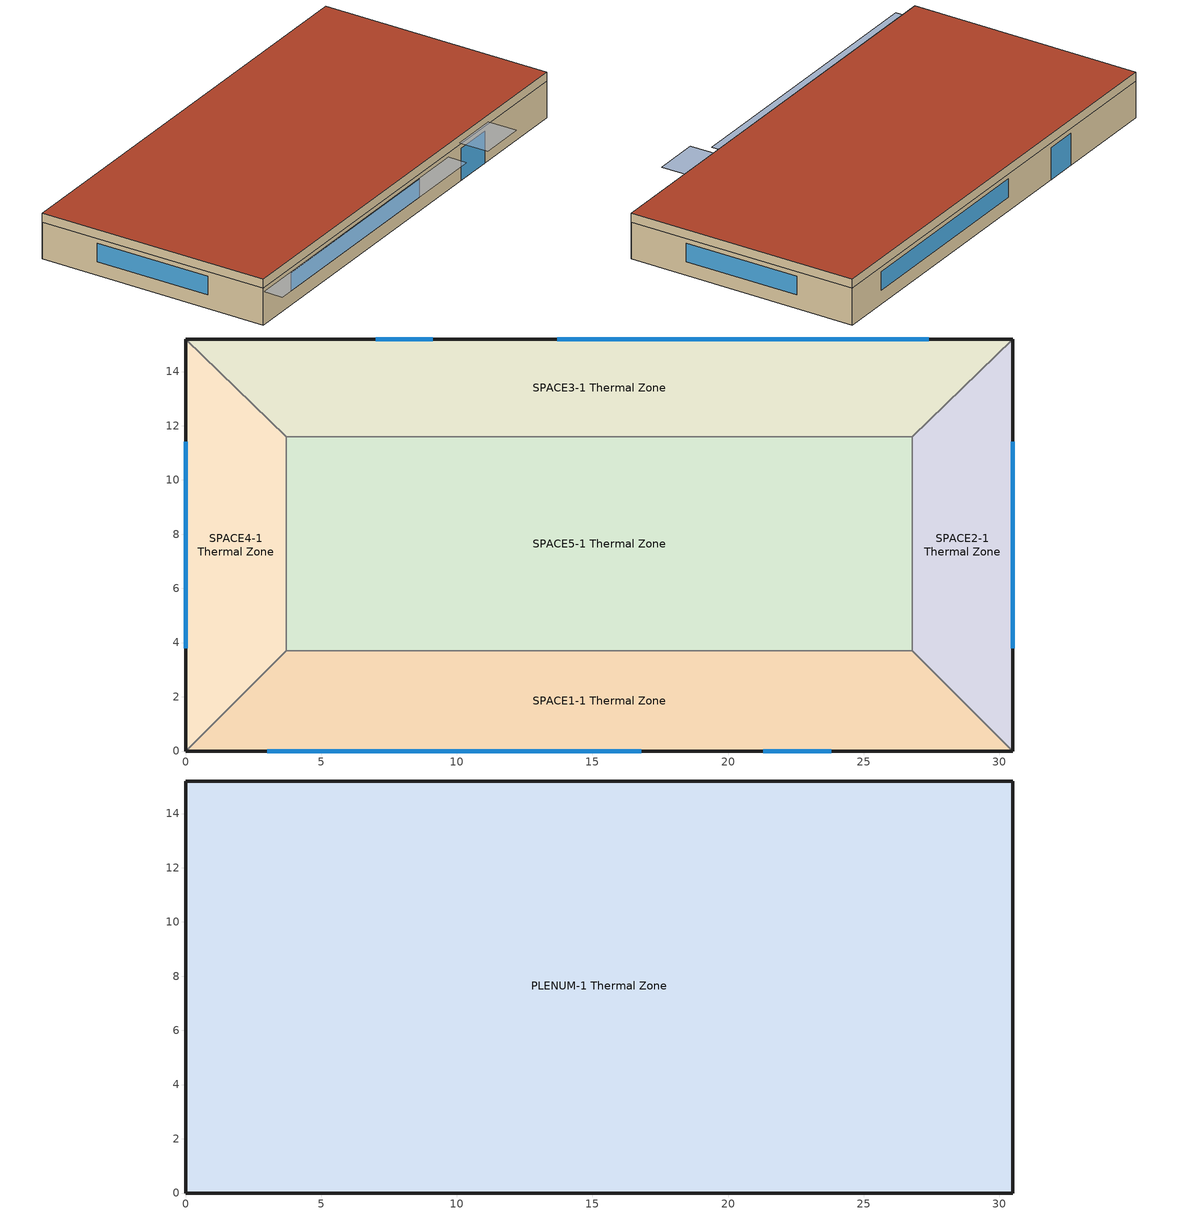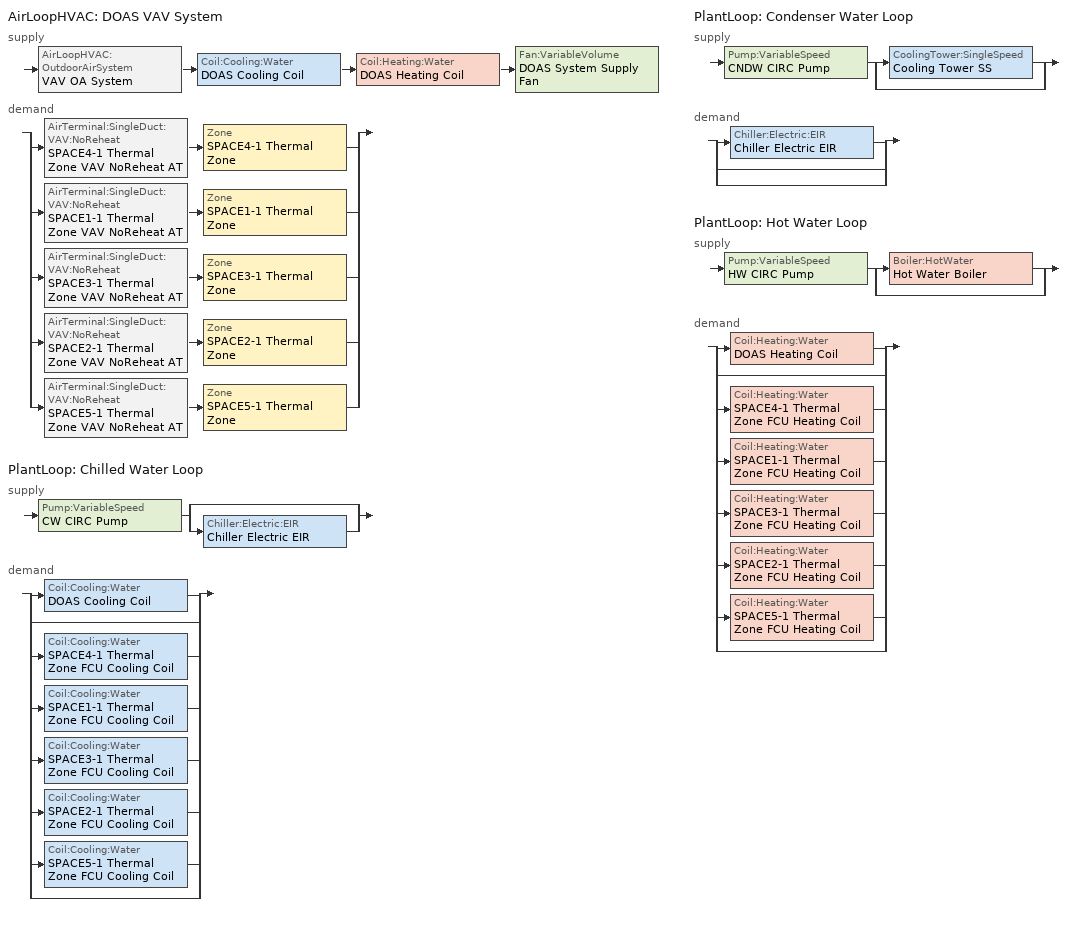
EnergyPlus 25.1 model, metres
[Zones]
SPACE3-1 Thermal Zone
 floor ground (FLOOR-SLAB-1): 30.5,15.2 26.8,11.6 3.7,11.6 0,15.2 z0
 wall outside (WALL-1): 30.5,15.2 0,15.2 z0:2.4
 wall to SPACE2-1 Thermal Zone (INT-WALL-1): 26.8,11.6 30.5,15.2 z0:2.4
 wall to SPACE4-1 Thermal Zone (INT-WALL-1): 0,15.2 3.7,11.6 z0:2.4
 wall to SPACE5-1 Thermal Zone (INT-WALL-1): 3.7,11.6 26.8,11.6 z0:2.4
 window (Sgl Grey 3mm): 9.1,15.2 7,15.2 z0:2.1
 window (Dbl Clr 3mm/13mm Air): 27.4,15.2 13.7,15.2 z0.9:2.1
SPACE1-1 Thermal Zone
 floor ground (FLOOR-SLAB-1): 26.8,3.7 30.5,0 0,0 3.7,3.7 z0
 wall outside (WALL-1): 0,0 30.5,0 z0:2.4
 wall to SPACE2-1 Thermal Zone (INT-WALL-1): 30.5,0 26.8,3.7 z0:2.4
 wall to SPACE4-1 Thermal Zone (INT-WALL-1): 3.7,3.7 0,0 z0:2.4
 wall to SPACE5-1 Thermal Zone (INT-WALL-1): 26.8,3.7 3.7,3.7 z0:2.4
 window (Sgl Grey 3mm): 21.3,0 23.8,0 z0:2.1
 window (Dbl Clr 3mm/13mm Air): 3,0 16.8,0 z0.9:2.1
SPACE2-1 Thermal Zone
 floor ground (FLOOR-SLAB-1): 30.5,15.2 30.5,0 26.8,3.7 26.8,11.6 z0
 wall outside (WALL-1): 30.5,0 30.5,15.2 z0:2.4
 wall to SPACE5-1 Thermal Zone (INT-WALL-1): 26.8,11.6 26.8,3.7 z0:2.4
 window (Dbl Clr 3mm/13mm Air): 30.5,3.8 30.5,11.4 z0.9:2.1
SPACE4-1 Thermal Zone
 floor ground (FLOOR-SLAB-1): 0,15.2 3.7,11.6 3.7,3.7 0,0 z0
 wall outside (WALL-1): 0,15.2 0,0 z0:2.4
 wall to SPACE5-1 Thermal Zone (INT-WALL-1): 3.7,3.7 3.7,11.6 z0:2.4
 window (Dbl Clr 3mm/13mm Air): 0,11.4 0,3.8 z0.9:2.1
SPACE5-1 Thermal Zone
 floor ground (FLOOR-SLAB-1): 26.8,11.6 26.8,3.7 3.7,3.7 3.7,11.6 z0
PLENUM-1 Thermal Zone
 floor to SPACE1-1 Thermal Zone (CLNG-1): 26.8,3.7 30.5,0 0,0 3.7,3.7 z2.4
 floor to SPACE2-1 Thermal Zone (CLNG-1): 30.5,15.2 30.5,0 26.8,3.7 26.8,11.6 z2.4
 floor to SPACE3-1 Thermal Zone (CLNG-1): 30.5,15.2 26.8,11.6 3.7,11.6 0,15.2 z2.4
 floor to SPACE4-1 Thermal Zone (CLNG-1): 0,15.2 3.7,11.6 3.7,3.7 0,0 z2.4
 floor to SPACE5-1 Thermal Zone (CLNG-1): 26.8,11.6 26.8,3.7 3.7,3.7 3.7,11.6 z2.4
 wall outside (WALL-1): 30.5,15.2 0,15.2 0,0 30.5,0 30.5,15.2 z2.4:3
 roof outside (ROOF-1): 30.5,0 30.5,15.2 0,15.2 0,0 z3
shading: 19.8,0 19.8,-1.3 0,-1.3 0,0 z2.2; 24.1,0 24.1,-2 21,-2 21,0 z2.6
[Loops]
AirLoopHVAC 'DOAS VAV System'
 supply: AirLoopHVAC:OutdoorAirSystem 'VAV OA System' > Coil:Cooling:Water 'DOAS Cooling Coil' > Coil:Heating:Water 'DOAS Heating Coil' > Fan:VariableVolume 'DOAS System Supply Fan'
 demand: split
  | AirTerminal:SingleDuct:VAV:NoReheat 'SPACE4-1 Thermal Zone VAV NoReheat AT' > Zone 'SPACE4-1 Thermal Zone'
  | AirTerminal:SingleDuct:VAV:NoReheat 'SPACE1-1 Thermal Zone VAV NoReheat AT' > Zone 'SPACE1-1 Thermal Zone'
  | AirTerminal:SingleDuct:VAV:NoReheat 'SPACE3-1 Thermal Zone VAV NoReheat AT' > Zone 'SPACE3-1 Thermal Zone'
  | AirTerminal:SingleDuct:VAV:NoReheat 'SPACE2-1 Thermal Zone VAV NoReheat AT' > Zone 'SPACE2-1 Thermal Zone'
  | AirTerminal:SingleDuct:VAV:NoReheat 'SPACE5-1 Thermal Zone VAV NoReheat AT' > Zone 'SPACE5-1 Thermal Zone'
PlantLoop 'Chilled Water Loop'
 supply: Pump:VariableSpeed 'CW CIRC Pump' > split
  | bypass
  | Chiller:Electric:EIR 'Chiller Electric EIR'
 demand: split
  | Coil:Cooling:Water 'DOAS Cooling Coil'
  | bypass
  | Coil:Cooling:Water 'SPACE4-1 Thermal Zone FCU Cooling Coil'
  | Coil:Cooling:Water 'SPACE1-1 Thermal Zone FCU Cooling Coil'
  | Coil:Cooling:Water 'SPACE3-1 Thermal Zone FCU Cooling Coil'
  | Coil:Cooling:Water 'SPACE2-1 Thermal Zone FCU Cooling Coil'
  | Coil:Cooling:Water 'SPACE5-1 Thermal Zone FCU Cooling Coil'
  | bypass
PlantLoop 'Condenser Water Loop'
 supply: Pump:VariableSpeed 'CNDW CIRC Pump' > split
  | CoolingTower:SingleSpeed 'Cooling Tower SS'
  | bypass
 demand: split
  | Chiller:Electric:EIR 'Chiller Electric EIR'
  | bypass
  | bypass
PlantLoop 'Hot Water Loop'
 supply: Pump:VariableSpeed 'HW CIRC Pump' > split
  | Boiler:HotWater 'Hot Water Boiler'
  | bypass
 demand: split
  | Coil:Heating:Water 'DOAS Heating Coil'
  | bypass
  | Coil:Heating:Water 'SPACE4-1 Thermal Zone FCU Heating Coil'
  | Coil:Heating:Water 'SPACE1-1 Thermal Zone FCU Heating Coil'
  | Coil:Heating:Water 'SPACE3-1 Thermal Zone FCU Heating Coil'
  | Coil:Heating:Water 'SPACE2-1 Thermal Zone FCU Heating Coil'
  | Coil:Heating:Water 'SPACE5-1 Thermal Zone FCU Heating Coil'
  | bypass
[Building]
Building: Loads convergence tolerance value=0.04; Maximum number of warmup days=25; Minimum number of warmup days=6; North axis=30; Solar distribution=FullExterior; Temperature convergence tolerance value=0.4; Terrain=City
[Site:Location]
Chicago Ohare Intl Ap: Elevation=201; Latitude=41.98; Longitude=-87.92; Time zone=-6
[SizingPeriod:DesignDay] Barometric pressure=99063; Day of month=21; Daylight saving time indicator=No; Dry bulb temperature range modifier type=DefaultMultipliers; Humidity condition type=WetBulb; Rain indicator=No; Snow indicator=No; Solar model indicator=ASHRAEClearSky
Name | Daily dry bulb temperature range | Day type | Maximum dry bulb temperature | Month | Sky clearness | Wetbulb or dewpoint at maximum dry bulb | Wind direction | Wind speed
CHICAGO_IL_USA Annual Cooling 1% Design Conditions DB/MCWB | 10.7 | SummerDesignDay | 31.5 | 7 | 1 | 23 | 230 | 5.3
CHICAGO_IL_USA Annual Heating 99% Design Conditions DB | 0 | WinterDesignDay | -17.3 | 1 | 0 | -17.3 | 270 | 4.9
[Construction]
CLNG-1: MAT-CLNG-1
Dbl Clr 3mm/13mm Air: CLEAR 3MM, AIR 13MM, CLEAR 3MM
FLOOR-SLAB-1: CC03
INT-WALL-1: GP02, AL21, GP02
ROOF-1: RG01, BR01, IN46, WD01
Sgl Grey 3mm: GREY 3MM
WALL-1: WD01, PW03, IN02, GP01
[Material] Thermal absorptance=0.9
Name | Conductivity | Density | Roughness | Solar absorptance | Specific heat | Thickness | Visible absorptance
BR01 | 0.162 | 1121 | VeryRough | 0.7 | 1464 | 0.0095 | 0.7
CC03 | 1.31 | 2243 | MediumRough | 0.65 | 837 | 0.1016 | 0.65
GP01 | 0.16 | 801 | MediumSmooth | 0.75 | 837 | 0.0127 | 0.75
GP02 | 0.16 | 801 | MediumSmooth | 0.75 | 837 | 0.0159 | 0.75
IN02 | 0.043 | 10 | Rough | 0.75 | 837 | 0.0901 | 0.75
IN46 | 0.023 | 24 | VeryRough | 0.5 | 1590 | 0.0762 | 0.5
PW03 | 0.115 | 545 | MediumSmooth | 0.78 | 1213 | 0.0127 | 0.78
RG01 | 1.442 | 881 | Rough | 0.65 | 1674 | 0.0127 | 0.65
WD01 | 0.115 | 513 | MediumSmooth | 0.78 | 1381 | 0.0191 | 0.78
[Material:AirGap]
AL21: Thermal resistance=0.157
[Material:NoMass]
MAT-CLNG-1: Roughness=Rough; Solar absorptance=0.65; Thermal absorptance=0.65; Thermal resistance=0.652259; Visible absorptance=0.65
[WindowMaterial:Gas]
AIR 13MM: Gas type=Air; Thickness=0.0127
[WindowMaterial:Glazing] Back side infrared hemispherical emissivity=0.84; Conductivity=0.9; Front side infrared hemispherical emissivity=0.84; Infrared transmittance at normal incidence=0; Optical data type=SpectralAverage; Thickness=0.003
Name | Back side solar reflectance at normal incidence | Back side visible reflectance at normal incidence | Front side solar reflectance at normal incidence | Front side visible reflectance at normal incidence | Solar transmittance at normal incidence | Visible transmittance at normal incidence
CLEAR 3MM | 0.075 | 0.081 | 0.075 | 0.081 | 0.837 | 0.898
GREY 3MM | 0.061 | 0.061 | 0.061 | 0.061 | 0.626 | 0.611
[AirLoopHVAC]
DOAS VAV System: Design supply air flow rate=Autosize
[AirTerminal:SingleDuct:VAV:NoReheat] Availability schedule=Always On Discrete; Constant minimum air flow fraction=Autosize; Maximum air flow rate=Autosize; Zone minimum air flow input method=Constant
SPACE1-1 Thermal Zone VAV NoReheat AT; SPACE2-1 Thermal Zone VAV NoReheat AT; SPACE3-1 Thermal Zone VAV NoReheat AT; SPACE4-1 Thermal Zone VAV NoReheat AT; SPACE5-1 Thermal Zone VAV NoReheat AT
[AvailabilityManager:Scheduled] Schedule=Always On Discrete
DOAS VAV System Availability Manager; VAV OA System Availability Manager
[Boiler:HotWater]
Hot Water Boiler: Boiler flow mode=ConstantFlow; Design water flow rate=Autosize; Efficiency curve temperature evaluation variable=LeavingBoiler; End use subcategory=General; Fuel type=NaturalGas; Maximum part load ratio=1; Minimum part load ratio=0; Nominal capacity=Autosize; Nominal thermal efficiency=0.8; Normalized boiler efficiency curve=Boiler Efficiency; On cycle parasitic electric load=0; Optimum part load ratio=1; Sizing factor=1; Water outlet upper temperature limit=99
[Chiller:Electric:EIR]
Chiller Electric EIR: Chiller flow mode=NotModulated; Condenser fan power ratio=0; Condenser type=WaterCooled; Cooling capacity function of temperature curve=Curve Biquadratic 3; Electric input to cooling output ratio function of part load ratio curve=Curve Quadratic 2; Electric input to cooling output ratio function of temperature curve=Curve Biquadratic 4; End use subcategory=General; Fraction of compressor electric consumption rejected by condenser=1; Leaving chilled water lower temperature limit=2; Maximum part load ratio=1; Minimum part load ratio=0.1; Minimum unloading ratio=0.2; Optimum part load ratio=1; Reference capacity=Autosize; Reference chilled water flow rate=Autosize; Reference condenser fluid flow rate=Autosize; Reference cop=5.5; Reference entering condenser fluid temperature=29.4; Reference leaving chilled water temperature=6.67; Sizing factor=1
[Coil:Cooling:Water] Availability schedule=Always On Discrete; Design air flow rate=Autosize; Design inlet air humidity ratio=Autosize; Design inlet air temperature=Autosize; Design inlet water temperature=Autosize; Design outlet air humidity ratio=Autosize; Design outlet air temperature=Autosize; Design water flow rate=Autosize; Heat exchanger configuration=CrossFlow; Type of analysis=SimpleAnalysis
DOAS Cooling Coil; SPACE1-1 Thermal Zone FCU Cooling Coil; SPACE2-1 Thermal Zone FCU Cooling Coil; SPACE3-1 Thermal Zone FCU Cooling Coil; SPACE4-1 Thermal Zone FCU Cooling Coil; SPACE5-1 Thermal Zone FCU Cooling Coil
[Coil:Heating:Water] Availability schedule=Always On Discrete; Maximum water flow rate=Autosize; Performance input method=UFactorTimesAreaAndDesignWaterFlowRate; Rated capacity=Autosize; Rated inlet air temperature=16.6; Rated inlet water temperature=82.2; Rated outlet air temperature=32.2; Rated outlet water temperature=71.1; Rated ratio for air and water convection=0.5; U factor times area value=Autosize
DOAS Heating Coil; SPACE1-1 Thermal Zone FCU Heating Coil; SPACE2-1 Thermal Zone FCU Heating Coil; SPACE3-1 Thermal Zone FCU Heating Coil; SPACE4-1 Thermal Zone FCU Heating Coil; SPACE5-1 Thermal Zone FCU Heating Coil
[Controller:MechanicalVentilation]
Controller Mechanical Ventilation 1: Availability schedule=Always On Discrete; Demand controlled ventilation=No; System outdoor air method=ZoneSum; Zone or zonelist name 1=SPACE1-1 Thermal Zone; Design specification outdoor air object name 1=SZ DSOA SPACE1-1; Design specification zone air distribution object name 1=SPACE1-1 Thermal Zone Design Spec Zone Air Dist; Zone or zonelist name 2=SPACE2-1 Thermal Zone; Design specification outdoor air object name 2=SZ DSOA SPACE2-1; Design specification zone air distribution object name 2=SPACE2-1 Thermal Zone Design Spec Zone Air Dist; Zone or zonelist name 3=SPACE3-1 Thermal Zone; Design specification outdoor air object name 3=SZ DSOA SPACE3-1; Design specification zone air distribution object name 3=SPACE3-1 Thermal Zone Design Spec Zone Air Dist; Zone or zonelist name 4=SPACE4-1 Thermal Zone; Design specification outdoor air object name 4=SZ DSOA SPACE4-1; Design specification zone air distribution object name 4=SPACE4-1 Thermal Zone Design Spec Zone Air Dist; Zone or zonelist name 5=SPACE5-1 Thermal Zone; Design specification outdoor air object name 5=SZ DSOA SPACE5-1; Design specification zone air distribution object name 5=SPACE5-1 Thermal Zone Design Spec Zone Air Dist
[Controller:OutdoorAir]
Controller Outdoor Air: Control high indoor humidity based on outdoor humidity ratio=Yes; Economizer control action type=ModulateFlow; Economizer control type=NoEconomizer; Economizer maximum limit dry bulb temperature=28; Economizer maximum limit enthalpy=64000; Economizer minimum limit dry bulb temperature=-100; Heat recovery bypass control type=BypassWhenWithinEconomizerLimits; High humidity control=No; Lockout type=NoLockout; Maximum outdoor air flow rate=Autosize; Mechanical ventilation controller=Controller Mechanical Ventilation 1; Minimum limit type=FixedMinimum; Minimum outdoor air flow rate=0
[Controller:WaterCoil] Actuator variable=Flow; Controller convergence tolerance=Autosize; Maximum actuated flow=Autosize; Minimum actuated flow=0
Name | Action | Control variable
Controller Water Coil 1 | Normal | Temperature
Controller Water Coil 2 | Reverse | TemperatureAndHumidityRatio
[CoolingTower:SingleSpeed]
Cooling Tower SS: Basin heater capacity=0; Basin heater setpoint temperature=2; Blowdown calculation mode=ConcentrationRatio; Blowdown concentration ratio=3; Capacity control=FanCycling; Cell control=MinimalCell; Cell maximum water flow rate fraction=2.5; Cell minimum water flow rate fraction=0.33; Design air flow rate=Autosize; Design approach temperature=Autosize; Design fan power=Autosize; Design inlet air dry bulb temperature=25.6; Design inlet air wet bulb temperature=25.6; Design range temperature=Autosize; Design u factor times area value=Autosize; Design water flow rate=Autosize; Drift loss percent=0.008; End use subcategory=General; Evaporation loss factor=0.2; Evaporation loss mode=LossFactor; Free convection capacity=0; Free convection nominal capacity sizing factor=0.1; Free convection regime air flow rate=Autocalculate; Free convection regime air flow rate sizing factor=0.1; Free convection regime u factor times area value=Autocalculate; Free convection u factor times area value sizing factor=0.1; Heat rejection capacity and nominal capacity sizing ratio=1.25; Number of cells=1; Performance input method=UFactorTimesAreaAndDesignWaterFlowRate; Sizing factor=1
[DesignSpecification:OutdoorAir] Outdoor air flow air changes per hour=0; Outdoor air flow per person=0.00944; Outdoor air flow per zone=0; Outdoor air flow per zone floor area=0; Outdoor air method=Sum
SZ DSOA SPACE1-1; SZ DSOA SPACE2-1; SZ DSOA SPACE3-1; SZ DSOA SPACE4-1; SZ DSOA SPACE5-1
[DesignSpecification:ZoneAirDistribution] Zone air distribution effectiveness in cooling mode=1; Zone air distribution effectiveness in heating mode=1
SPACE1-1 Thermal Zone Design Spec Zone Air Dist; SPACE2-1 Thermal Zone Design Spec Zone Air Dist; SPACE3-1 Thermal Zone Design Spec Zone Air Dist; SPACE4-1 Thermal Zone Design Spec Zone Air Dist; SPACE5-1 Thermal Zone Design Spec Zone Air Dist
[ElectricEquipment] Design level calculation method=EquipmentLevel; Fraction latent=0; Fraction lost=0; Fraction radiant=0.3; Schedule=EQUIP-1
Name | Design level | Zone or zonelist or space or spacelist
SPACE1-1 ElecEq 1 | 1056 | SPACE1-1 Thermal Zone
SPACE2-1 ElecEq 1 | 456 | SPACE2-1 Thermal Zone
SPACE3-1 ElecEq 1 | 1056 | SPACE3-1 Thermal Zone
SPACE4-1 ElecEq 1 | 456 | SPACE4-1 Thermal Zone
SPACE5-1 ElecEq 1 | 1976 | SPACE5-1 Thermal Zone
[Fan:OnOff] Availability schedule=Always On Discrete; End use subcategory=General; Fan total efficiency=0.6; Maximum flow rate=Autosize; Motor efficiency=0.8; Motor in airstream fraction=1; Pressure rise=300
Name | Fan efficiency ratio function of speed ratio curve | Fan power ratio function of speed ratio curve
SPACE1-1 Thermal Zone FCU Supply Fan | Fan On Off Efficiency Curve 1 | Fan On Off Power Curve 1
SPACE2-1 Thermal Zone FCU Supply Fan | Fan On Off Efficiency Curve 3 | Fan On Off Power Curve 3
SPACE3-1 Thermal Zone FCU Supply Fan | Fan On Off Efficiency Curve 2 | Fan On Off Power Curve 2
SPACE4-1 Thermal Zone FCU Supply Fan | Fan On Off Efficiency Curve | Fan On Off Power Curve
SPACE5-1 Thermal Zone FCU Supply Fan | Fan On Off Efficiency Curve 4 | Fan On Off Power Curve 4
[Fan:VariableVolume]
DOAS System Supply Fan: Availability schedule=Always On Discrete; End use subcategory=General; Fan power coefficient 1=0.0407599; Fan power coefficient 2=0.088045; Fan power coefficient 3=-0.0729261; Fan power coefficient 4=0.94374; Fan power coefficient 5=0; Fan power minimum air flow rate=0; Fan power minimum flow fraction=0; Fan power minimum flow rate input method=FixedFlowRate; Fan total efficiency=0.6045; Maximum flow rate=Autosize; Motor efficiency=0.93; Motor in airstream fraction=1; Pressure rise=1017.592
[HeatExchanger:AirToAir:SensibleAndLatent]
HeatRecoveryHEX 1: Availability schedule=Always On Discrete; Economizer lockout=Yes; Frost control type=None; Heat exchanger type=Plate; Latent effectiveness at 100 cooling air flow=0.68; Latent effectiveness at 100 heating air flow=0.68; Latent effectiveness of cooling air flow curve=LatEffectivenessTable; Latent effectiveness of heating air flow curve=LatEffectivenessTable; Nominal electric power=0; Nominal supply air flow rate=Autosize; Sensible effectiveness at 100 cooling air flow=0.76; Sensible effectiveness at 100 heating air flow=0.76; Sensible effectiveness of cooling air flow curve=SenEffectivenessTable; Sensible effectiveness of heating air flow curve=SenEffectivenessTable; Supply air outlet temperature control=Yes; Threshold temperature=1.7
[Lights] Design level calculation method=LightingLevel; End use subcategory=GeneralLights; Fraction radiant=0.59; Fraction replaceable=0; Fraction visible=0.2; Return air fraction=0; Schedule=LIGHTS-1
Name | Lighting level | Zone or zonelist or space or spacelist
SPACE1-1 Lights 1 | 1584 | SPACE1-1 Thermal Zone
SPACE2-1 Lights 1 | 684 | SPACE2-1 Thermal Zone
SPACE3-1 Lights 1 | 1584 | SPACE3-1 Thermal Zone
SPACE4-1 Lights 1 | 684 | SPACE4-1 Thermal Zone
SPACE5-1 Lights 1 | 2964 | SPACE5-1 Thermal Zone
[People] Activity level schedule=ActSchd; Fraction radiant=0.3; Number of people calculation method=People; Number of people schedule=OCCUPY-1
Name | Number of people | Zone or zonelist or space or spacelist
SPACE1-1 People 1 | 11 | SPACE1-1 Thermal Zone
SPACE2-1 People 1 | 5 | SPACE2-1 Thermal Zone
SPACE3-1 People 1 | 11 | SPACE3-1 Thermal Zone
SPACE4-1 People 1 | 5 | SPACE4-1 Thermal Zone
SPACE5-1 People 1 | 20 | SPACE5-1 Thermal Zone
[PlantEquipmentList]
Chilled Water Loop Cooling Equipment List: Chiller Electric EIR, Chiller:Electric:EIR
Condenser Water Loop Cooling Equipment List: Cooling Tower SS, CoolingTower:SingleSpeed
Hot Water Loop Heating Equipment List: Hot Water Boiler, Boiler:HotWater
[PlantEquipmentOperation:CoolingLoad] Load range 1 lower limit=0; Load range 1 upper limit=1000000000
Name | Range 1 equipment list
Chilled Water Loop Cooling Operation Scheme | Chilled Water Loop Cooling Equipment List
Condenser Water Loop Cooling Operation Scheme | Condenser Water Loop Cooling Equipment List
[PlantEquipmentOperation:HeatingLoad]
Hot Water Loop Heating Operation Scheme: Load range 1 lower limit=0; Load range 1 upper limit=1000000000; Range 1 equipment list=Hot Water Loop Heating Equipment List
[PlantEquipmentOperationSchemes] Control scheme 1 schedule=Always On Discrete
Name | Control scheme 1
Chilled Water Loop Operation Schemes | Chilled Water Loop Cooling Operation Scheme
Condenser Water Loop Operation Schemes | Condenser Water Loop Cooling Operation Scheme
Hot Water Loop Operation Schemes | Hot Water Loop Heating Operation Scheme
[PlantLoop] Fluid type=Water; Load distribution scheme=Optimal; Maximum loop flow rate=Autosize; Maximum loop temperature=100; Minimum loop flow rate=0; Minimum loop temperature=0; Plant loop demand calculation scheme=SingleSetpoint; Plant loop volume=Autocalculate
Name | Plant equipment operation scheme
Chilled Water Loop | Chilled Water Loop Operation Schemes
Condenser Water Loop | Condenser Water Loop Operation Schemes
Hot Water Loop | Hot Water Loop Operation Schemes
[Pump:VariableSpeed] Design electric power per unit flow rate=348701.1; Design maximum flow rate=Autosize; Design minimum flow rate=0; Design minimum flow rate fraction=0; Design power consumption=Autosize; Design power sizing method=PowerPerFlowPerPressure; Design pump head=179352; Design shaft power per unit flow rate per unit head=1.28205; End use subcategory=General; Fraction of motor inefficiencies to fluid stream=0; Motor efficiency=0.9; Pump control type=Intermittent; Skin loss radiative fraction=0.5; Coefficient 1 of the part load performance curve=0; Coefficient 2 of the part load performance curve=1; Coefficient 3 of the part load performance curve=0; Coefficient 4 of the part load performance curve=0
CNDW CIRC Pump; CW CIRC Pump; HW CIRC Pump
[SetpointManager:FollowOutdoorAirTemperature] Control variable=Temperature; Reference temperature type=OutdoorAirWetBulb
Name | Maximum setpoint temperature | Minimum setpoint temperature | Offset temperature difference
Condenser OAFollow SPManager | 80 | 6 | 1.5
SPM Follow OAT | 23.9 | 21.1 | 0
[SetpointManager:MixedAir] Control variable=Temperature
Node 8 OS Default SPM; Node 9 OS Default SPM; Node 11 OS Default SPM; Node 12 OS Default SPM
[SetpointManager:MultiZone:Humidity:Maximum]
Max Mzone HR setpoint: Hvac air loop=DOAS VAV System; Maximum setpoint humidity ratio=0.0095; Minimum setpoint humidity ratio=0.003; Setpoint node or nodelist=DeHumidifierOutlet Node
[SetpointManager:Scheduled] Control variable=Temperature
Name | Schedule
ChilledWaterLoop Schedule SPManager | Chilled_Water_Temperature
HotWaterLoop Schedule SPManager | Hot_Water_Temperature
[Sizing:Plant] Coincident sizing factor mode=None; Sizing option=NonCoincident; Zone timesteps in averaging window=1
Name | Design loop exit temperature | Loop design temperature difference | Loop type
Chilled Water Loop | 6.7 | 5 | Cooling
Condenser Water Loop | 29.5 | 5 | Condenser
Hot Water Loop | 82 | 11 | Heating
[Sizing:System]
DOAS VAV System: 100 outdoor air in cooling=Yes; 100 outdoor air in heating=Yes; Central cooling capacity control method=OnOff; Central cooling design supply air humidity ratio=0.0085; Central cooling design supply air temperature=12.8; Central heating design supply air humidity ratio=0.008; Central heating design supply air temperature=16.7; Central heating maximum system air flow ratio=0.3; Cooling design capacity=Autosize; Cooling design capacity method=CoolingDesignCapacity; Cooling design capacity per floor area=234.7; Cooling fraction of autosized cooling supply air flow rate=1; Cooling supply air flow rate=0; Cooling supply air flow rate method=DesignDay; Cooling supply air flow rate per floor area=0.00996765; Cooling supply air flow rate per unit cooling capacity=3.94755e-05; Design outdoor air flow rate=Autosize; Fraction of autosized cooling design capacity=1; Fraction of autosized heating design capacity=1; Heating design capacity=Autosize; Heating design capacity method=HeatingDesignCapacity; Heating design capacity per floor area=157; Heating fraction of autosized cooling supply air flow rate=1; Heating fraction of autosized heating supply air flow rate=1; Heating supply air flow rate=0; Heating supply air flow rate method=DesignDay; Heating supply air flow rate per floor area=0.00996765; Heating supply air flow rate per unit heating capacity=3.15882e-05; Precool design humidity ratio=0.008; Precool design temperature=12.8; Preheat design humidity ratio=0.008; Preheat design temperature=7; System outdoor air method=ZoneSum; Type of load to size on=Sensible; Type of zone sum to use=NonCoincident; Zone maximum outdoor air fraction=1
[Sizing:Zone] Account for dedicated outdoor air system=Yes; Cooling design air flow method=DesignDay; Cooling design air flow rate=0; Cooling minimum air flow=0; Cooling minimum air flow fraction=0; Cooling minimum air flow per zone floor area=0.000762; Dedicated outdoor air high setpoint temperature for design=23.9; Dedicated outdoor air low setpoint temperature for design=21.1; Dedicated outdoor air system control strategy=NeutralSupplyAir; Heating design air flow method=DesignDay; Heating design air flow rate=0; Heating maximum air flow=0.141576; Heating maximum air flow fraction=0; Heating maximum air flow per zone floor area=0.002032; Zone cooling design supply air humidity ratio=0.0085; Zone cooling design supply air temperature=12.8; Zone cooling design supply air temperature difference=11.11; Zone cooling design supply air temperature input method=SupplyAirTemperature; Zone heating design supply air humidity ratio=0.008; Zone heating design supply air temperature=50; Zone heating design supply air temperature difference=11.11; Zone heating design supply air temperature input method=SupplyAirTemperature
Name | Design specification outdoor air object | Design specification zone air distribution object
SPACE1-1 Thermal Zone | SZ DSOA SPACE1-1 | SPACE1-1 Thermal Zone Design Spec Zone Air Dist
SPACE2-1 Thermal Zone | SZ DSOA SPACE2-1 | SPACE2-1 Thermal Zone Design Spec Zone Air Dist
SPACE3-1 Thermal Zone | SZ DSOA SPACE3-1 | SPACE3-1 Thermal Zone Design Spec Zone Air Dist
SPACE4-1 Thermal Zone | SZ DSOA SPACE4-1 | SPACE4-1 Thermal Zone Design Spec Zone Air Dist
SPACE5-1 Thermal Zone | SZ DSOA SPACE5-1 | SPACE5-1 Thermal Zone Design Spec Zone Air Dist
[ThermostatSetpoint:DualSetpoint] Cooling setpoint temperature schedule=Clg-SetP-Sch; Heating setpoint temperature schedule=Htg-SetP-Sch
{6b5ec96d-bccd-45b7-8936-6ef68acc6b2f}; {bea2f2b9-2b98-445e-ba0d-cc8c90f00bc1}; {d799f115-af73-4624-998c-9e81dbbb2327}; {dca11545-a240-4366-b6d7-503339d1cdfa}; {ef646519-79bc-4440-b55a-26d91f0715a9}
[Zone] Multiplier=1
Name | Ceiling height | Volume
PLENUM-1 Thermal Zone | 0.6096 | 283.2
SPACE1-1 Thermal Zone; SPACE3-1 Thermal Zone | 2.4384 | 239.247
SPACE2-1 Thermal Zone; SPACE4-1 Thermal Zone | 2.4384 | 103.311
SPACE5-1 Thermal Zone | 2.4384 | 447.683
[ZoneControl:Thermostat]
Name | Zone or zonelist | Control 1 | Control type schedule
SPACE1-1 Thermal Zone Thermostat | SPACE1-1 Thermal Zone | {6b5ec96d-bccd-45b7-8936-6ef68acc6b2f} | SPACE1-1 Thermal Zone Thermostat Schedule
SPACE2-1 Thermal Zone Thermostat | SPACE2-1 Thermal Zone | {d799f115-af73-4624-998c-9e81dbbb2327} | SPACE2-1 Thermal Zone Thermostat Schedule
SPACE3-1 Thermal Zone Thermostat | SPACE3-1 Thermal Zone | {bea2f2b9-2b98-445e-ba0d-cc8c90f00bc1} | SPACE3-1 Thermal Zone Thermostat Schedule
SPACE4-1 Thermal Zone Thermostat | SPACE4-1 Thermal Zone | {ef646519-79bc-4440-b55a-26d91f0715a9} | SPACE4-1 Thermal Zone Thermostat Schedule
SPACE5-1 Thermal Zone Thermostat | SPACE5-1 Thermal Zone | {dca11545-a240-4366-b6d7-503339d1cdfa} | SPACE5-1 Thermal Zone Thermostat Schedule
[Zone equipment]
SPACE1-1 Thermal Zone: SPACE1-1 Thermal Zone VAV NoReheat AT, SPACE1-1 Thermal Zone Fan Coil Unit
SPACE2-1 Thermal Zone: SPACE2-1 Thermal Zone VAV NoReheat AT, SPACE2-1 Thermal Zone Fan Coil Unit
SPACE3-1 Thermal Zone: SPACE3-1 Thermal Zone VAV NoReheat AT, SPACE3-1 Thermal Zone Fan Coil Unit
SPACE4-1 Thermal Zone: SPACE4-1 Thermal Zone VAV NoReheat AT, SPACE4-1 Thermal Zone Fan Coil Unit
SPACE5-1 Thermal Zone: SPACE5-1 Thermal Zone VAV NoReheat AT, SPACE5-1 Thermal Zone Fan Coil Unit
[ZoneHVAC:FourPipeFanCoil] Availability schedule=Always On Discrete; Capacity control method=CyclingFan; Cooling convergence tolerance=0.001; Heating convergence tolerance=0.001; Low speed supply air flow ratio=0.33; Maximum cold water flow rate=Autosize; Maximum hot water flow rate=Autosize; Maximum outdoor air flow rate=0; Maximum supply air flow rate=Autosize; Medium speed supply air flow ratio=0.66; Minimum cold water flow rate=0; Minimum hot water flow rate=0
Name | Cooling coil | Heating coil | Supply air fan
SPACE1-1 Thermal Zone Fan Coil Unit | SPACE1-1 Thermal Zone FCU Cooling Coil | SPACE1-1 Thermal Zone FCU Heating Coil | SPACE1-1 Thermal Zone FCU Supply Fan
SPACE2-1 Thermal Zone Fan Coil Unit | SPACE2-1 Thermal Zone FCU Cooling Coil | SPACE2-1 Thermal Zone FCU Heating Coil | SPACE2-1 Thermal Zone FCU Supply Fan
SPACE3-1 Thermal Zone Fan Coil Unit | SPACE3-1 Thermal Zone FCU Cooling Coil | SPACE3-1 Thermal Zone FCU Heating Coil | SPACE3-1 Thermal Zone FCU Supply Fan
SPACE4-1 Thermal Zone Fan Coil Unit | SPACE4-1 Thermal Zone FCU Cooling Coil | SPACE4-1 Thermal Zone FCU Heating Coil | SPACE4-1 Thermal Zone FCU Supply Fan
SPACE5-1 Thermal Zone Fan Coil Unit | SPACE5-1 Thermal Zone FCU Cooling Coil | SPACE5-1 Thermal Zone FCU Heating Coil | SPACE5-1 Thermal Zone FCU Supply Fan
[ZoneInfiltration:DesignFlowRate] Constant term coefficient=0; Design flow rate calculation method=Flow/Zone; Schedule=INFIL-SCH; Temperature term coefficient=0; Velocity squared term coefficient=0; Velocity term coefficient=0.2237
Name | Design flow rate | Zone or zonelist or space or spacelist
SPACE1-1 Infil 1 | 0.0167 | SPACE1-1 Thermal Zone
SPACE2-1 Infil 1 | 0.00717 | SPACE2-1 Thermal Zone
SPACE3-1 Infil 1 | 0.0167 | SPACE3-1 Thermal Zone
SPACE4-1 Infil 1 | 0.00717 | SPACE4-1 Thermal Zone
SPACE5-1 Infil 1 | 0.031089 | SPACE5-1 Thermal Zone
[Curve:Biquadratic] Maximum value of x=10; Maximum value of y=35; Minimum value of x=5; Minimum value of y=24
Name | Coefficient1 constant | Coefficient2 x | Coefficient3 x 2 | Coefficient4 y | Coefficient5 y 2 | Coefficient6 x y
Curve Biquadratic 3 | 0.507883 | 0.145228 | -0.00625644 | -0.0011178 | -0.0001296 | -0.00028188
Curve Biquadratic 4 | 1.03076 | -0.103536 | 0.00710208 | 0.0093186 | 0.00031752 | -0.00104328
[Curve:Cubic] Maximum value of x=1; Minimum value of x=0; Coefficient4 x 3=0
Name | Input unit type for x | Maximum curve output | Minimum curve output | Output unit type | Coefficient1 constant | Coefficient2 x | Coefficient3 x 2
Boiler Efficiency | Dimensionless | 1 | 0 | Dimensionless | 0.97 | 0.0633 | -0.0333
Fan On Off Efficiency Curve; Fan On Off Efficiency Curve 1; Fan On Off Efficiency Curve 2; Fan On Off Efficiency Curve 3; Fan On Off Efficiency Curve 4 |  |  |  |  | 1 | 0 | 0
[Curve:Exponent] Maximum value of x=1; Minimum value of x=0; Coefficient1 constant=1; Coefficient2 constant=0; Coefficient3 constant=0
Fan On Off Power Curve; Fan On Off Power Curve 1; Fan On Off Power Curve 2; Fan On Off Power Curve 3; Fan On Off Power Curve 4
[Curve:Quadratic]
Curve Quadratic 2: Maximum value of x=1; Minimum value of x=0; Coefficient1 constant=0.0636912; Coefficient2 x=0.584888; Coefficient3 x 2=0.352803
[Schedule:Compact]
ActSchd: Through: 12/31, For: AllDays, Until: 24:00, 117.24
Clg-SetP-Sch: Through: 12/31, For: WeekDays CustomDay1 CustomDay2, Until: 6:00, 32, Until: 7:00, 26, Until: 18:00, 24, Until: 21:00, 26, Until: 24:00, 32, For: WeekEnds Holiday, Until: 24:00, 32, For: SummerDesignDay, Until: 24:00, 24, For: WinterDesignDay, Until: 24:00, 32
EQUIP-1: Through: 12/31, For: WeekDays SummerDesignDay CustomDay1 CustomDay2, Until: 8:00, 0.02, Until: 9:00, 0.4, Until: 14:00, 0.9, Until: 15:00, 0.8, Until: 16:00, 0.7, Until: 18:00, 0.5, Until: 21:00, 0.3, Until: 24:00, 0.02, For: Weekends WinterDesignDay Holiday, Until: 24:00, 0.02
Htg-SetP-Sch: Through: 12/31, For: WeekDays CustomDay1 CustomDay2, Until: 6:00, 13, Until: 7:00, 18, Until: 21:00, 23, Until: 24:00, 13, For: WeekEnds Holiday, Until: 24:00, 13, For: SummerDesignDay, Until: 24:00, 13, For: WinterDesignDay, Until: 24:00, 23
INFIL-SCH: Through: 12/31, For: WeekDays CustomDay1 CustomDay2, Until: 7:00, 1, Until: 21:00, 0, Until: 24:00, 1, For: Weekends Holiday, Until: 24:00, 1, For: SummerDesignDay, Until: 24:00, 1, For: WinterDesignDay, Until: 24:00, 1
LIGHTS-1: Through: 12/31, For: WeekDays SummerDesignDay CustomDay1 CustomDay2, Until: 8:00, 0.05, Until: 9:00, 0.9, Until: 10:00, 0.95, Until: 11:00, 1, Until: 12:00, 0.95, Until: 13:00, 0.8, Until: 14:00, 0.9, Until: 18:00, 1, Until: 19:00, 0.6, Until: 21:00, 0.4, Until: 24:00, 0.05, For: Weekends WinterDesignDay Holiday, Until: 24:00, 0.05
OCCUPY-1: Through: 12/31, For: WeekDays SummerDesignDay CustomDay1 CustomDay2, Until: 8:00, 0, Until: 11:00, 1, Until: 12:00, 0.8, Until: 13:00, 0.4, Until: 14:00, 0.8, Until: 18:00, 1, Until: 19:00, 0.5, Until: 21:00, 0.1, Until: 24:00, 0, For: Weekends WinterDesignDay Holiday, Until: 24:00, 0
SPACE1-1 Thermal Zone Thermostat Schedule; SPACE2-1 Thermal Zone Thermostat Schedule; SPACE3-1 Thermal Zone Thermostat Schedule; SPACE4-1 Thermal Zone Thermostat Schedule; SPACE5-1 Thermal Zone Thermostat Schedule: Through: 12/31, For: AllDays, Until: 24:00, 4
[Schedule:Constant]
Always On Discrete: Hourly value=1
[Schedule:Day:Interval]
Chilled_Water_Temperature_Default; Chilled_Water_Temperature_Summer_Design_Day; Chilled_Water_Temperature_Winter_Design_Day: 24:00, 6.7, No
Hot_Water_Temperature_Default; Hot_Water_Temperature_Summer_Design_Day; Hot_Water_Temperature_Winter_Design_Day: 24:00, 67, No
[Schedule:Week:Daily]
Chilled_Water_Temperature Week Rule - Jan1-Dec31: Chilled_Water_Temperature_Default, Chilled_Water_Temperature_Default, Chilled_Water_Temperature_Default, Chilled_Water_Temperature_Default, Chilled_Water_Temperature_Default, Chilled_Water_Temperature_Default, Chilled_Water_Temperature_Default, Chilled_Water_Temperature_Default, Chilled_Water_Temperature_Summer_Design_Day, Chilled_Water_Temperature_Winter_Design_Day, Chilled_Water_Temperature_Default, Chilled_Water_Temperature_Default
Hot_Water_Temperature Week Rule - Jan1-Dec31: Hot_Water_Temperature_Default, Hot_Water_Temperature_Default, Hot_Water_Temperature_Default, Hot_Water_Temperature_Default, Hot_Water_Temperature_Default, Hot_Water_Temperature_Default, Hot_Water_Temperature_Default, Hot_Water_Temperature_Default, Hot_Water_Temperature_Summer_Design_Day, Hot_Water_Temperature_Winter_Design_Day, Hot_Water_Temperature_Default, Hot_Water_Temperature_Default
[Schedule:Year]
Chilled_Water_Temperature: Chilled_Water_Temperature Week Rule - Jan1-Dec31, 1, 1, 12, 31
Hot_Water_Temperature: Hot_Water_Temperature Week Rule - Jan1-Dec31, 1, 1, 12, 31
[Table:IndependentVariable]
airFlowRatio: Linear, Linear, 10, 0, Dimensionless, 0.75, 1
[Table:IndependentVariableList]
effectiveness_IndependentVariableList: airFlowRatio
[Table:Lookup]
LatEffectivenessTable: effectiveness_IndependentVariableList, 10, 0, 0.68, DivisorOnly, Dimensionless, 0.73, 0.68
SenEffectivenessTable: effectiveness_IndependentVariableList, 10, 0, 0.76, DivisorOnly, Dimensionless, 0.81, 0.76
